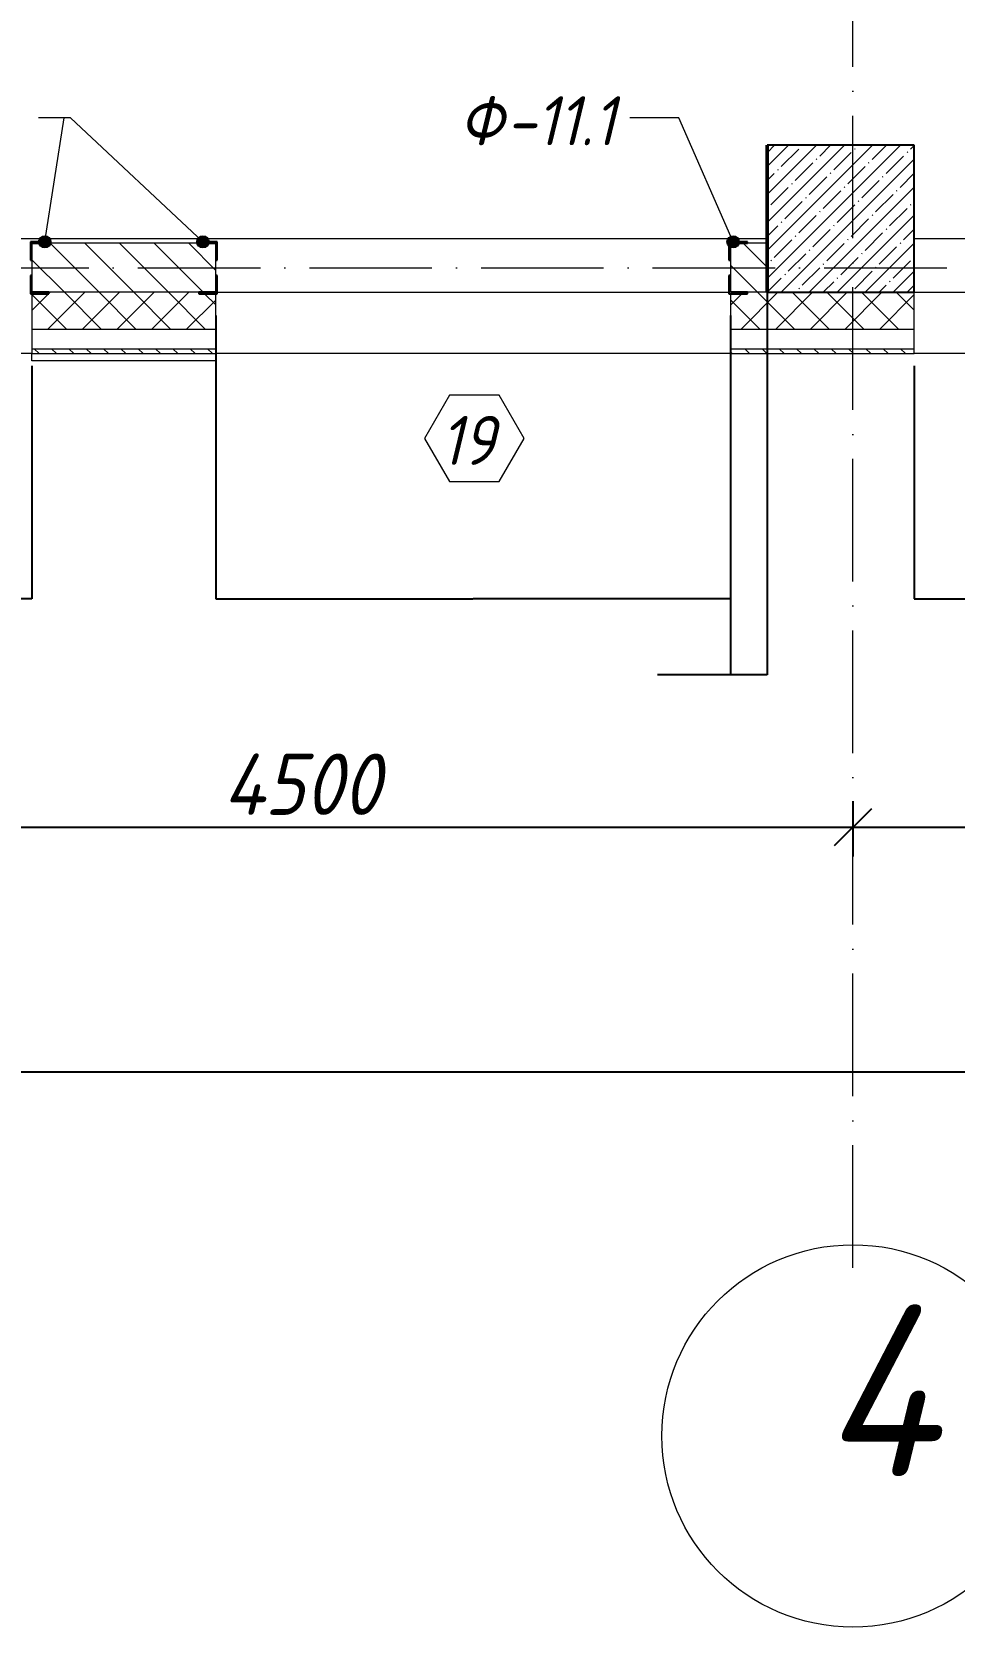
# Model space of a CAD drawing. Header units: millimetres. Extents: x 12986 to 523328, y -9759 to 30092.
# Drawn here: x 71157 to 74919, y -5546 to 963 of the extents above; entities that cross this region are included whole.
import ezdxf

# ---------------------------------------------------------------- set-up
doc = ezdxf.new("R2010")
doc.units = ezdxf.units.MM
doc.linetypes.add('50_200_ШТРИХ_1Т_ш5_п1_п1_', pattern=[700.0000000000001, 500.0000000000001, -100, 0, -100])
for name, color, linetype, lineweight in [('A-ANNO-DIMS', 7, 'Continuous', 9), ('A-DETL-1', 7, 'Continuous', 50), ('A-GENM-1', 7, 'Continuous', 25), ('A-GENM-IDEN', 7, 'Continuous', 9), ('A-GLAZ-IDEN', 7, 'Continuous', 9), ('A-WALL', 7, 'Continuous', 5), ('A-WALL-8', 7, 'Continuous', 9), ('A-WALL-FNSH-1', 7, 'Continuous', 9), ('A-WALL-PATT-1', 7, 'Continuous', 5), ('I-WALL', 7, 'Continuous', 5), ('S-COLS-1', 7, 'Continuous', 5), ('S-COLS-2', 7, 'Continuous', 25), ('Оси', 7, 'Continuous', 9), ('Оси-1', 7, 'Continuous', 20), ('Оси-2', 7, '50_200_ШТРИХ_1Т_ш5_п1_п1_', 9)]:
    doc.layers.add(name, color=color, linetype=linetype, lineweight=lineweight)
for name, color, linetype, lineweight, true_color in [('A-WALL-2', 7, 'Continuous', 13, 0x000000), ('A-WALL-3', 7, 'Continuous', 5, 0x000000), ('A-WALL-PATT-2', 7, 'Continuous', 5, 0xce0000)]:
    doc.layers.add(name, color=color, linetype=linetype, lineweight=lineweight, true_color=true_color)
doc.styles.add('ISOCPEUR_I_1', font='isocpeui.ttf', dxfattribs={"width": 0.9, "height": 249.9999999999997})
doc.styles.add('ISOCPEUR_I_3', font='isocpeui.ttf', dxfattribs={"width": 0.9, "height": 200})
doc.dimstyles.new('ISO-2_5_0_9К_БОЛЬШОЙ__с_подложкой_', dxfattribs={"dimscale": 304.8, "dimtxt": 248.9952939525788, "dimasz": 0.4921259842519685, "dimexe": 0.3937007874015748, "dimexo": 0, "dimgap": 0.1640419947506562, "dimtad": 1, "dimdec": 0, "dimzin": 0, "dimdsep": 46, "dimtxsty": 'ISOCPEUR_I_1', "dimblk1": 'OBLIQUE', "dimblk2": 'OBLIQUE', "dimsah": 1, "dimcen": 0.09, "dimdle": 0.3937007874015748, "dimazin": 0, "dimtfac": 1, "dimtdec": 4, "dimtix": 1, "dimtmove": 0, "dimatfit": 3, "dimfxl": 1, "dimtvp": 1, "dimtfill": 1, "dimtolj": 1, "dimtzin": 0, "dimarcsym": 2})
doc.dimstyles.new('ISO-2_5_0_9К_БОЛЬШОЙ__с_подложкой__2', dxfattribs={"dimscale": 304.8, "dimtxt": 248.9952939525788, "dimasz": 0.4921259842519685, "dimexe": 0.3937007874015748, "dimexo": 0, "dimgap": 0.1640419947506562, "dimtad": 1, "dimdec": 0, "dimzin": 0, "dimdsep": 46, "dimtxsty": 'ISOCPEUR_I_1', "dimblk1": 'OBLIQUE', "dimblk2": 'OBLIQUE', "dimsah": 1, "dimcen": 0.09, "dimdle": 0.3937007874015748, "dimazin": 0, "dimtfac": 1, "dimtdec": 4, "dimtix": 1, "dimtmove": 2, "dimatfit": 3, "dimfxl": 1, "dimtvp": 1, "dimtfill": 1, "dimtolj": 1, "dimtzin": 0, "dimarcsym": 2})
doc.dimstyles.get("Standard").update_dxf_attribs({"dimtxt": 0.18, "dimasz": 0.18, "dimexe": 0.18, "dimexo": 0.0625, "dimgap": 0.09, "dimtad": 0, "dimtih": 1, "dimtoh": 1, "dimdec": 4, "dimzin": 0, "dimdsep": 46, "dimtxsty": 'Standard', "dimcen": 0.09, "dimadec": 0, "dimazin": 0, "dimtfac": 1, "dimtdec": 4, "dimtofl": 0, "dimtmove": 0, "dimatfit": 3, "dimfxl": 1, "dimtolj": 1, "dimtzin": 0, "dimarcsym": 0})

# ---------------------------------------------------------------- blocks, each defined once
blk = doc.blocks.new('Фахверк_СКБ_Уголок - Ф-11_200х2500 h-26914022-АР1_Кладочный план 1 этажа')
at = {"layer": 'A-GENM-1'}
for p, q in [((199.9999999999932, 156.0000000000034), (124.9999999999923, 156.0000000000034)), ((124.9999999999923, 156.0000000000034), (124.9999999999923, 81.00000000000361)), ((130.9999999999933, 81.00000000000361), (130.9999999999933, 150.0000000000029)), ((130.9999999999933, 150.0000000000029), (199.9999999999932, 150.0000000000029)), ((199.9999999999932, 150.0000000000029), (199.9999999999932, 156.0000000000034)), ((124.9999999999923, 81.00000000000361), (130.9999999999933, 81.00000000000361)), ((130.9999999999926, 19.00000000000922), (124.9999999999923, 19.00000000000922)), ((124.9999999999923, 19.00000000000922), (124.9999999999923, -55.99999999999103)), ((130.9999999999926, -49.99999999999053), (130.9999999999926, 19.00000000000922)), ((124.9999999999923, -55.99999999999103), (199.9999999999924, -55.99999999999103)), ((199.9999999999924, -49.99999999999053), (130.9999999999926, -49.99999999999053)), ((199.9999999999924, -55.99999999999103), (199.9999999999924, -49.99999999999053))]:
    blk.add_line(p, q, dxfattribs=at)
blk = doc.blocks.new('Фахверк_СКБ_Уголок - Ф-11_1_200х2500h_крепления в одну сторону-26914072-АР1_Кладочный план 1 этажа')
at = {"layer": 'A-GENM-1'}
for p, q in [((199.9999999999932, 156.0000000000034), (124.9999999999923, 156.0000000000034)), ((124.9999999999923, 156.0000000000034), (124.9999999999923, 81.00000000000361)), ((130.9999999999933, 81.00000000000361), (130.9999999999933, 150.0000000000029)), ((130.9999999999933, 150.0000000000029), (199.9999999999932, 150.0000000000029)), ((199.9999999999932, 150.0000000000029), (199.9999999999932, 156.0000000000034)), ((124.9999999999923, 81.00000000000361), (130.9999999999933, 81.00000000000361)), ((130.9999999999926, 19.00000000000922), (124.9999999999923, 19.00000000000922)), ((124.9999999999923, 19.00000000000922), (124.9999999999923, -55.99999999999103)), ((130.9999999999926, -49.99999999999053), (130.9999999999926, 19.00000000000922)), ((124.9999999999923, -55.99999999999103), (199.9999999999924, -55.99999999999103)), ((199.9999999999924, -49.99999999999053), (130.9999999999926, -49.99999999999053)), ((199.9999999999924, -55.99999999999103), (199.9999999999924, -49.99999999999053))]:
    blk.add_line(p, q, dxfattribs=at)
blk = doc.blocks.new('Ось сетки - Круг_Ø6_00__ISO-2_5_0_9K_ кружки поменьше-23056867-АР1_Кладочный план 1 этажа')
at = {"layer": 'Оси-1'}
blk.add_circle((0, 0), 2.600000000000002, dxfattribs=at)
blk = doc.blocks.new('_Oblique')
at = {"color": 0, "linetype": 'ByBlock', "lineweight": -2}
blk.add_line((-0.5, -0.5), (0.5, 0.5), dxfattribs=at)
blk = doc.blocks.new('DIMBLOCK15-АР1_Кладочный план 1 этажа')
at = {"layer": 'A-ANNO-DIMS', "color": 0, "lineweight": -2, "transparency": 16777216}
for p, q in [((70006.89325042383, -2175.937461244168), (70006.89325042383, -2402.003478422513)), ((74506.89325042385, -2175.937461244183), (74506.89325042385, -2402.003478422513)), ((69886.89325042383, -2282.003478422513), (74626.89325042385, -2282.003478422513))]:
    blk.add_line(p, q, dxfattribs=at)
at = {"layer": 'Defpoints', "color": 0, "transparency": 16777216}
for p in [(70006.89325042383, -2175.937461244168), (74506.89325042385, -2175.937461244183), (74506.89325042385, -2282.003478422513)]:
    blk.add_point(p, dxfattribs=at)
at = {"layer": 'A-ANNO-DIMS', "color": 0, "lineweight": -2, "transparency": 16777216, "xscale": 150, "yscale": 150, "zscale": 150, "rotation": 180}
blk.add_blockref('_Oblique', (70006.89325042383, -2282.003478422513), dxfattribs=at)
at = {"layer": 'A-ANNO-DIMS', "color": 0, "lineweight": -2, "transparency": 16777216, "xscale": 150, "yscale": 150, "zscale": 150}
blk.add_blockref('_Oblique', (74506.89325042385, -2282.003478422513), dxfattribs=at)
at = {"layer": 'A-ANNO-DIMS', "color": 0, "transparency": 16777216, "insert": (72256.89325042383, -2107.003478422513), "char_height": 249.9999999999997, "width": 781.4621533280933, "attachment_point": 5, "style": 'ISOCPEUR_I_1', "bg_fill": 3, "box_fill_scale": 1.1, "bg_fill_color": 256, "bg_fill_true_color": 13158600, "bg_fill_transparency": 0}
blk.add_mtext('\\A1;4500', dxfattribs=at)
blk = doc.blocks.new('DIMBLOCK16-АР1_Кладочный план 1 этажа')
at = {"layer": 'A-ANNO-DIMS', "color": 0, "lineweight": -2, "transparency": 16777216}
for p, q in [((74506.89325042385, -2175.937461244183), (74506.89325042385, -2402.003478422513)), ((76006.89325042383, -2175.937461244187), (76006.89325042383, -2402.003478422513)), ((74386.89325042385, -2282.003478422513), (76126.89325042383, -2282.003478422513))]:
    blk.add_line(p, q, dxfattribs=at)
at = {"layer": 'Defpoints', "color": 0, "transparency": 16777216}
for p in [(74506.89325042385, -2175.937461244183), (76006.89325042383, -2175.937461244187), (76006.89325042383, -2282.003478422513)]:
    blk.add_point(p, dxfattribs=at)
at = {"layer": 'A-ANNO-DIMS', "color": 0, "lineweight": -2, "transparency": 16777216, "xscale": 150, "yscale": 150, "zscale": 150, "rotation": 180}
blk.add_blockref('_Oblique', (74506.89325042385, -2282.003478422513), dxfattribs=at)
at = {"layer": 'A-ANNO-DIMS', "color": 0, "lineweight": -2, "transparency": 16777216, "xscale": 150, "yscale": 150, "zscale": 150}
blk.add_blockref('_Oblique', (76006.89325042383, -2282.003478422513), dxfattribs=at)
at = {"layer": 'A-ANNO-DIMS', "color": 0, "transparency": 16777216, "insert": (75256.89325042383, -2107.003478422513), "char_height": 249.9999999999997, "width": 701.0175198972601, "attachment_point": 5, "style": 'ISOCPEUR_I_1', "bg_fill": 3, "box_fill_scale": 1.1, "bg_fill_color": 256, "bg_fill_true_color": 13158600, "bg_fill_transparency": 0}
blk.add_mtext('\\A1;1500', dxfattribs=at)
blk = doc.blocks.new('DIMBLOCK54-АР1_Кладочный план 1 этажа')
at = {"layer": 'A-ANNO-DIMS', "color": 0, "lineweight": -2, "transparency": 16777216}
for p, q in [((62106.89328478125, -3174.591104927445), (62106.89328478125, -3400.657122105833)), ((187006.893250423, -3174.591104927842), (187006.893250423, -3400.657122105833)), ((61986.89328478125, -3280.657122105833), (122782.6936598567, -3280.657122105833)), ((187126.893250423, -3280.657122105833), (123784.9095689476, -3280.657122105833))]:
    blk.add_line(p, q, dxfattribs=at)
at = {"layer": 'Defpoints', "color": 0, "transparency": 16777216}
for p in [(62106.89328478125, -3174.591104927445), (187006.893250423, -3174.591104927842), (187006.893250423, -3280.657122105833)]:
    blk.add_point(p, dxfattribs=at)
at = {"layer": 'A-ANNO-DIMS', "color": 0, "lineweight": -2, "transparency": 16777216, "xscale": 150, "yscale": 150, "zscale": 150, "rotation": 180}
blk.add_blockref('_Oblique', (62106.89328478125, -3280.657122105833), dxfattribs=at)
at = {"layer": 'A-ANNO-DIMS', "color": 0, "lineweight": -2, "transparency": 16777216, "xscale": 150, "yscale": 150, "zscale": 150}
blk.add_blockref('_Oblique', (187006.893250423, -3280.657122105833), dxfattribs=at)
at = {"layer": 'A-ANNO-DIMS', "color": 0, "transparency": 16777216, "insert": (122732.1812708764, -2904.04318550504), "char_height": 249.9999999999997, "width": 1103.240687051426, "attachment_point": 1, "line_spacing_factor": 1.149209049011902, "style": 'ISOCPEUR_I_1', "bg_fill": 3, "box_fill_scale": 1.1, "bg_fill_color": 256, "bg_fill_true_color": 13158600, "bg_fill_transparency": 0}
blk.add_mtext('\\A1;124900', dxfattribs=at)
blk = doc.blocks.new('DIMBLOCK109-АР1_Кладочный план 1 этажа')
at = {"layer": 'A-ANNO-DIMS', "color": 0, "lineweight": -2, "transparency": 16777216}
for p, q in [((71906.8932972484, -195.1105000016856), (71906.8932972484, -1350.184313338815)), ((74006.8932972484, -195.1105000016923), (74006.8932972484, -1350.184313338815)), ((71907.0732972484, -1350.004313338815), (72956.2032972484, -1350.004313338815)), ((74006.71329724841, -1350.004313338815), (72957.5832972484, -1350.004313338815))]:
    blk.add_line(p, q, dxfattribs=at)
at = {"layer": 'A-ANNO-DIMS', "color": 0, "transparency": 16777216}
for points in [[(71907.0732972484, -1349.974313338815), (71907.0732972484, -1350.034313338815), (71906.8932972484, -1350.004313338815)], [(74006.71329724841, -1349.974313338815), (74006.71329724841, -1350.034313338815), (74006.8932972484, -1350.004313338815)]]:
    blk.add_solid(points, dxfattribs=at)
at = {"layer": 'Defpoints', "color": 0, "transparency": 16777216}
for p in [(71906.8932972484, -195.0480000016856), (74006.8932972484, -195.0480000016923), (74006.8932972484, -1350.004313338815)]:
    blk.add_point(p, dxfattribs=at)
at = {"layer": 'A-ANNO-DIMS', "color": 0, "transparency": 16777216, "insert": (72956.8932972484, -1350.004313338815), "char_height": 0.18, "width": 560.8140159178082, "attachment_point": 5}
blk.add_mtext('\\A1;2100.0000', dxfattribs=at)
blk = doc.blocks.new('DIMBLOCK110-АР1_Кладочный план 1 этажа')
at = {"layer": 'A-ANNO-DIMS', "color": 0, "lineweight": -2, "transparency": 16777216}
for p, q in [((74156.89325042328, -100.0625000017099), (74156.89325042328, -1660.337473429237)), ((74006.8932972484, -195.1105000016923), (74006.8932972484, -1660.337473429237)), ((74006.8932972484, -1660.157473429236), (73709.31233459557, -1660.157473429236)), ((74156.71325042329, -1660.157473429236), (74007.0732972484, -1660.157473429236))]:
    blk.add_line(p, q, dxfattribs=at)
at = {"layer": 'A-ANNO-DIMS', "color": 0, "transparency": 16777216}
for points in [[(74007.0732972484, -1660.127473429236), (74007.0732972484, -1660.187473429236), (74006.8932972484, -1660.157473429236)], [(74156.71325042329, -1660.127473429236), (74156.71325042329, -1660.187473429236), (74156.89325042328, -1660.157473429236)]]:
    blk.add_solid(points, dxfattribs=at)
at = {"layer": 'Defpoints', "color": 0, "transparency": 16777216}
for p in [(74156.89325042328, -100.0000000017099), (74006.8932972484, -195.0480000016923), (74156.89325042328, -1660.157473429236)]:
    blk.add_point(p, dxfattribs=at)
at = {"layer": 'A-ANNO-DIMS', "color": 0, "transparency": 16777216, "insert": (73504.13812387144, -1660.037473429237), "char_height": 0.18, "width": 409.1184214482371, "attachment_point": 1, "line_spacing_factor": 1.149209049011902}
blk.add_mtext('\\A1;150.0000', dxfattribs=at)
blk = doc.blocks.new('AAR_СКБ_Марка_Окна_Перемычка и проем - Марка проема-25443838-АР1_Кладочный план 1 этажа')
at = {"layer": 'A-GLAZ-IDEN'}
for p, q in [((-0.9678758116687644, -0.9840735043145652), (-1.985527685054408, -2.746698253436142)), ((1.067427935102521, -0.9840735043145681), (-0.9678758116687641, -0.9840735043145654)), ((2.085079808488153, -2.746698253436158), (1.067427935102521, -0.9840735043145679)), ((-1.985527685054408, -2.74669825343614), (-0.967875811668773, -4.509323002557723)), ((1.067427935102504, -4.50932300255773), (2.085079808488153, -2.746698253436157)), ((-0.9678758116687729, -4.509323002557723), (1.067427935102504, -4.50932300255773))]:
    blk.add_line(p, q, dxfattribs=at)
blk = doc.blocks.new('DIMBLOCK288-АР1_Кладочный план 1 этажа')
at = {"layer": 'A-ANNO-DIMS', "color": 0, "lineweight": -2, "transparency": 16777216}
for p, q in [((70256.636719728, -400.0625000026278), (70256.636719728, -1350.184313338815)), ((71156.636719728, -400.0625000026307), (71156.636719728, -1350.184313338815)), ((70256.816719728, -1350.004313338815), (70706.006719728, -1350.004313338815)), ((71156.45671972801, -1350.004313338815), (70707.26671972801, -1350.004313338815))]:
    blk.add_line(p, q, dxfattribs=at)
at = {"layer": 'A-ANNO-DIMS', "color": 0, "transparency": 16777216}
for points in [[(70256.816719728, -1349.974313338815), (70256.816719728, -1350.034313338815), (70256.636719728, -1350.004313338815)], [(71156.45671972801, -1349.974313338815), (71156.45671972801, -1350.034313338815), (71156.636719728, -1350.004313338815)]]:
    blk.add_solid(points, dxfattribs=at)
at = {"layer": 'Defpoints', "color": 0, "transparency": 16777216}
for p in [(70256.636719728, -400.0000000026278), (71156.636719728, -400.0000000026307), (71156.636719728, -1350.004313338815)]:
    blk.add_point(p, dxfattribs=at)
at = {"layer": 'A-ANNO-DIMS', "color": 0, "transparency": 16777216, "insert": (70706.636719728, -1350.004313338815), "char_height": 0.18, "width": 455.0867834087132, "attachment_point": 5}
blk.add_mtext('\\A1;900.0000', dxfattribs=at)
blk = doc.blocks.new('DIMBLOCK289-АР1_Кладочный план 1 этажа')
at = {"layer": 'A-ANNO-DIMS', "color": 0, "lineweight": -2, "transparency": 16777216}
for p, q in [((74756.8932504233, -400.0625000026423), (74756.8932504233, -1350.184313338815)), ((76856.8932504233, -400.0625000026491), (76856.8932504233, -1350.184313338815)), ((74757.07325042329, -1350.004313338815), (75806.20325042329, -1350.004313338815)), ((76856.7132504233, -1350.004313338815), (75807.5832504233, -1350.004313338815))]:
    blk.add_line(p, q, dxfattribs=at)
at = {"layer": 'A-ANNO-DIMS', "color": 0, "transparency": 16777216}
for points in [[(74757.07325042329, -1349.974313338815), (74757.07325042329, -1350.034313338815), (74756.8932504233, -1350.004313338815)], [(76856.7132504233, -1349.974313338815), (76856.7132504233, -1350.034313338815), (76856.8932504233, -1350.004313338815)]]:
    blk.add_solid(points, dxfattribs=at)
at = {"layer": 'Defpoints', "color": 0, "transparency": 16777216}
for p in [(74756.8932504233, -400.0000000026423), (76856.8932504233, -400.0000000026491), (76856.8932504233, -1350.004313338815)]:
    blk.add_point(p, dxfattribs=at)
at = {"layer": 'A-ANNO-DIMS', "color": 0, "transparency": 16777216, "insert": (75806.8932504233, -1350.004313338815), "char_height": 0.18, "width": 560.8140159178082, "attachment_point": 5}
blk.add_mtext('\\A1;2100.0000', dxfattribs=at)

msp = doc.modelspace()

# ---------------------------------------------------------------- hatches: boundary and pattern name
at = {"layer": 'A-GENM-IDEN'}
h = msp.add_hatch(color=256, dxfattribs=at)
edge = h.paths.add_edge_path(flags=0)
edge.add_arc((71208.97005306135, 105.9999999983268), 24.99999999999994, 0, 360)
h = msp.add_hatch(color=256, dxfattribs=at)
edge = h.paths.add_edge_path(flags=0)
edge.add_arc((71854.55996391506, 105.9999999983499), 24.99999999999918, 0, 360)
h = msp.add_hatch(color=256, dxfattribs=at)
edge = h.paths.add_edge_path(flags=0)
edge.add_arc((74017.55996391508, 105.9999999983174), 24.99999999999798, 0, 360)
at = {"layer": 'A-WALL-PATT-1'}
h = msp.add_hatch(dxfattribs=at)
h.set_pattern_fill('FP_2', color=256, style=0, pattern_type=2)
h.set_pattern_definition([(45, (61996.89328478048, 0), (-70.71067811865476, 70.71067811865476), []), (135, (61996.89328478048, 0), (-70.71067811865476, -70.71067811865474), [])])
h.paths.add_polyline_path([(137696.8932777582, -250.0000000019183), (137696.8932777582, -100.0000000019264), (136096.893144617, -100.0000000018485), (136096.893144617, -250.000000001849)], flags=0)
h.paths.add_polyline_path([(110156.8933002349, -250.000000001849), (110156.3715611044, -106.0000000017778), (110087.8933002348, -106.0000000017778), (110087.8933002348, -100.0000000017792), (109406.8933002349, -100.0000000017792), (109406.8933002349, -250.0000000017797), (110087.8933002348, -250.0000000018404)], flags=0)
h.paths.add_polyline_path([(129056.8933002348, -250.000000001849), (132656.8932847818, -250.000000001849), (132656.8932847818, -100.0000000018485), (129056.8933002348, -100.0000000018485)], flags=0)
h.paths.add_polyline_path([(118406.8933136091, -250.000000001849), (119156.8932838392, -250.0000000017797), (119156.3715447088, -106.0000000018038), (119087.8932838392, -106.0000000018038), (119087.8932838392, -100.0000000018485), (118406.8933136091, -100.0000000018485)], flags=0)
h.paths.add_polyline_path([(121937.8933025475, -250.000000001849), (122006.8933025475, -250.000000001849), (122006.371563417, -106.0000000018384), (121937.8933025475, -106.0000000018384), (121937.8933025475, -100.0000000018485), (121325.8932838392, -100.0000000018485), (121325.8932838392, -106.0000000018384), (121256.8932838392, -106.0000000018384), (121256.8932838393, -250.000000001849), (121325.8932838392, -250.000000001849)], flags=0)
h.paths.add_polyline_path([(133556.8932847817, -250.000000001849), (134396.893144617, -250.000000001849), (134396.893144617, -100.0000000018485), (133556.8932847818, -100.0000000018485)], flags=0)
h.paths.add_polyline_path([(125706.8933025474, -250.000000001849), (126256.8932667851, -250.000000001849), (126256.3715276547, -106.0000000018384), (126187.8932667851, -106.0000000018384), (126187.8932667851, -100.0000000018485), (125706.8933025474, -100.0000000018485), (125706.8933025474, -106.0000000018384)], flags=0)
h.paths.add_polyline_path([(123606.8933025475, -250.000000001849), (123606.371563417, -106.0000000018211), (123537.8933025475, -106.0000000018211), (123537.8933025475, -100.0000000018485), (122906.8933025475, -100.0000000018485), (122906.8933025475, -250.0000000017797), (123537.8933025475, -250.0000000018404)], flags=0)
h.paths.add_polyline_path([(128156.8933002348, -250.000000001849), (128156.8933002348, -100.0000000018485), (127225.8932667851, -100.0000000018485), (127225.8932667851, -106.0000000018558), (127156.8932667851, -106.0000000018558), (127156.8932667851, -250.000000001849), (127225.8932667851, -250.000000001849)], flags=0)
h.paths.add_polyline_path([(105422.5867171914, -250.0000000017797), (106306.8933002348, -250.0000000017797), (106306.3715611044, -106.0000000017691), (106237.8933002348, -106.0000000017691), (106237.8933002348, -100.0000000017792), (104725.8932659578, -100.0000000017792), (104725.8932659578, -106.0000000017691), (104656.8932659578, -106.0000000017691), (104656.8932659578, -250.0000000017797), (104725.8932659578, -250.0000000017797)], flags=0)
h.paths.add_polyline_path([(114616.1804671914, -250.0000000017797), (115306.8933136091, -250.0000000017797), (115306.3715744787, -106.0000000017865), (115237.8933136091, -106.0000000017865), (115237.8933136091, -100.0000000017792), (113906.8933025475, -100.0000000017792), (113906.8933025475, -250.0000000017797)], flags=0)
h.paths.add_polyline_path([(90293.59326132102, -250.0000000017797), (90306.63673958188, -250.0000000017797), (90306.11500045145, -106.0000000017258), (90237.63673958188, -106.0000000017258), (90237.63673958188, -100.0000000017099), (89375.89323720156, -100.0000000017099), (89375.89323720156, -106.0000000017085), (89306.89323720158, -106.0000000017085), (89306.89323720158, -250.0000000017104), (90237.63673958188, -250.000000001771)], flags=0)
h.paths.add_polyline_path([(102556.8932659578, -250.0000000017797), (102556.3715268273, -106.0000000017605), (102487.8932659578, -106.0000000017605), (102487.8932659578, -100.0000000017792), (102005.8932363097, -100.0000000017792), (102005.8932363097, -106.0000000017691), (101936.8932363097, -106.0000000017691), (101936.8932363097, -250.0000000017797), (102543.8497876969, -250.0000000017797)], flags=0)
h.paths.add_polyline_path([(111056.8933002349, -250.0000000017797), (111806.8933025475, -250.0000000017797), (111806.3715634171, -106.0000000017778), (111737.8933025475, -106.0000000017778), (111737.8933025475, -100.0000000017792), (111125.8933002349, -100.0000000017792), (111125.8933002349, -106.0000000017691), (111056.8933002349, -106.0000000017691)], flags=0)
h.paths.add_polyline_path([(95866.89315112322, -250.0000000017797), (95866.37141199275, -106.0000000017345), (95797.8931511232, -106.0000000017345), (95797.8931511232, -100.0000000017618), (95006.89326364527, -100.0000000017792), (95006.89326364527, -250.0000000017104), (95797.8931511232, -250.000000001771)], flags=0)
h.paths.add_polyline_path([(99086.89326364509, -250.0000000017797), (99086.37152451469, -106.0000000017518), (99017.89326364512, -106.0000000017518), (99017.89326364512, -100.0000000017792), (98035.89315112321, -100.0000000017792), (98035.89315112321, -106.0000000017518), (97966.89315112322, -106.0000000017518), (97966.89315112322, -250.0000000017797), (98035.89315112321, -250.0000000017797)], flags=0)
h.paths.add_polyline_path([(100825.7898421914, -250.0000000017797), (101036.8932363097, -250.0000000017797), (101036.8932363097, -100.0000000017792), (99986.89326364509, -100.0000000017792), (99986.89326364509, -250.0000000017797)], flags=0)
h.paths.add_polyline_path([(88406.89323720164, -250.0000000017104), (88406.37149807111, -106.0000000017172), (88337.89323720156, -106.0000000017172), (88337.89323720156, -100.0000000017099), (87556.89327760041, -100.0000000017099), (87556.89327760041, -250.0000000017104), (88337.89323720156, -250.0000000017104)], flags=0)
h.paths.add_polyline_path([(81356.89338117048, -250.0000000017104), (82706.89332211469, -250.0000000017104), (82706.89332211469, -100.0000000017099), (81425.89338117046, -100.0000000017099), (81425.89338117046, -106.0000000017085), (81356.89338117048, -106.0000000017085)], flags=0)
h.paths.add_polyline_path([(78575.89325042491, -250.0000000017104), (79256.89338117046, -250.0000000017104), (79256.89338117046, -100.0000000017099), (78575.89325042491, -100.0000000017099), (78575.89325042491, -106.0000000016912), (78506.89325042491, -106.0000000016912), (78506.89325042491, -250.0000000017104)], flags=0)
h.paths.add_polyline_path([(92137.89326364527, -250.0000000017104), (92206.89326364527, -250.0000000017104), (92206.37152451483, -106.0000000017258), (92137.89326364527, -106.0000000017258), (92137.89326364527, -100.0000000017099), (91206.63673958188, -100.0000000017099), (91206.63673958188, -250.0000000017104)], flags=0)
h.paths.add_polyline_path([(83606.89332211469, -250.0000000017104), (84756.89327760035, -250.0000000017104), (84756.37153846995, -106.0000000016998), (84687.89327760038, -106.0000000016998), (84687.89327760038, -100.0000000017099), (83675.89332211469, -100.0000000017099), (83675.89332211469, -106.0000000016998), (83606.89332211469, -106.0000000016998)], flags=0)
h.paths.add_polyline_path([(76856.89325042331, -250.0000000017104), (77606.89325042491, -250.0000000016498), (77606.37151129446, -106.0000000016652), (77537.8932504249, -106.0000000016652), (77537.8932504249, -100.0000000017099), (76925.89325042332, -100.0000000017099), (76925.89325042332, -106.0000000016912), (76856.89325042331, -106.0000000016912)], flags=0)
h.paths.add_polyline_path([(65583.68046719136, -250.0000000016498), (65726.89334088654, -250.0000000016498), (65726.89334088654, -100.0000000016405), (61736.89328478158, -100.0000000016405), (61736.89328478158, -250.0000000016498)], flags=0)
h.paths.add_polyline_path([(74006.8932972484, -250.0000000016498), (74756.8932504233, -250.0000000016498), (74756.8932504233, -100.0000000017099), (74075.89329724842, -100.0000000017099), (74075.89329724842, -106.0000000016825), (74006.8932972484, -106.0000000016825)], flags=0)
h.paths.add_polyline_path([(68826.89334088653, -250.0000000016498), (70256.63671972802, -250.0000000016498), (70256.63671972802, -100.0000000016405), (68895.89334088653, -100.0000000016405), (68895.89334088653, -106.0000000016738), (68826.89334088653, -106.0000000016738)], flags=0)
h.paths.add_polyline_path([(71906.8932972484, -250.0000000016498), (71906.37155811797, -106.0000000016478), (71837.8932972484, -106.0000000016478), (71837.8932972484, -100.0000000016405), (71225.63671972803, -100.0000000016405), (71225.63671972803, -106.0000000016652), (71156.63671972803, -106.0000000016652), (71156.63671972803, -250.0000000016498), (71712.74296719136, -250.0000000016498)], flags=0)
h = msp.add_hatch(dxfattribs=at)
h.set_pattern_fill('FP_18', color=256, style=0, pattern_type=2)
h.set_pattern_definition([(135, (61996.89328478048, 0), (-35.35533905932738, -35.35533905932737), [])])
h.paths.add_polyline_path([(137926.8932777582, -350.0000000018956), (137926.8932777582, -330.0000000019088), (136096.893144617, -330.0000000019088), (136096.893144617, -350.0000000018956), (137846.8932777582, -350.0000000018956)], flags=0)
h.paths.add_polyline_path([(134396.893144617, -350.0000000018956), (134396.893144617, -330.0000000018308), (133556.8932847818, -330.0000000019088), (133556.8932847818, -350.0000000018956)], flags=0)
h.paths.add_polyline_path([(132656.8932847818, -350.0000000018956), (132656.8932847818, -330.0000000018308), (129056.8933002348, -330.0000000018308), (129056.8933002348, -350.0000000018263), (129938.8367171914, -350.0000000018436)], flags=0)
h.paths.add_polyline_path([(114616.1804671914, -350.0000000018263), (115306.8933136091, -350.0000000018263), (115306.8933136091, -330.0000000018308), (113906.8933025475, -330.0000000018308), (113906.8933025475, -350.0000000018263)], flags=0)
h.paths.add_polyline_path([(111806.8933025475, -350.0000000018263), (111806.8933025475, -330.0000000018308), (111056.8933002349, -330.0000000018308), (111056.8933002349, -350.0000000018263), (111551.6492171914, -350.0000000018263)], flags=0)
h.paths.add_polyline_path([(119156.8932838392, -350.0000000018263), (119156.8932838392, -330.0000000018308), (118406.8933136091, -330.0000000018308), (118406.8933136091, -350.0000000018263)], flags=0)
h.paths.add_polyline_path([(110156.8933002349, -350.0000000018263), (110156.8933002349, -330.0000000017615), (109406.8933002349, -330.0000000017615), (109406.8933002349, -350.0000000018263)], flags=0)
h.paths.add_polyline_path([(128156.8933002348, -350.0000000018263), (128156.8933002348, -330.0000000018308), (127156.8932667851, -330.0000000018308), (127156.8932667851, -350.0000000018263)], flags=0)
h.paths.add_polyline_path([(122006.8933025475, -350.0000000018263), (122006.8933025475, -330.0000000018308), (121256.8932838392, -330.0000000018308), (121256.8932838392, -350.0000000018263)], flags=0)
h.paths.add_polyline_path([(123606.8933025475, -350.0000000018263), (123606.8933025475, -330.0000000018308), (122906.8933025475, -330.0000000018308), (122906.8933025475, -350.0000000018263)], flags=0)
h.paths.add_polyline_path([(126256.8932667851, -350.0000000018263), (126256.8932667851, -330.0000000018308), (125706.8933025474, -330.0000000018308), (125706.8933025474, -350.0000000018263)], flags=0)
h.paths.add_polyline_path([(100825.7898421914, -350.000000001757), (101036.8932363097, -350.000000001757), (101036.8932363097, -330.0000000017615), (99986.89326364509, -330.0000000017615), (99986.89326364509, -350.000000001757)], flags=0)
h.paths.add_polyline_path([(101936.8932363097, -350.000000001757), (102556.8932659578, -350.000000001757), (102556.8932659578, -330.0000000017615), (101936.8932363097, -330.0000000017615)], flags=0)
h.paths.add_polyline_path([(97966.89315112322, -350.000000001757), (99086.89326364509, -350.000000001757), (99086.89326364509, -330.0000000017615), (97966.89315112322, -330.0000000017615)], flags=0)
h.paths.add_polyline_path([(95006.89326364527, -350.000000001757), (95866.89315112322, -350.000000001757), (95866.89315112322, -330.0000000017615), (95006.89326364527, -330.0000000017615)], flags=0)
h.paths.add_polyline_path([(104656.8932659578, -350.000000001757), (106306.8933002348, -350.000000001757), (106306.8933002348, -330.0000000017615), (104656.8932659578, -330.0000000017615)], flags=0)
h.paths.add_polyline_path([(90099.93046719136, -350.000000001757), (90306.63673958188, -350.000000001757), (90306.63673958188, -330.0000000017615), (89306.89323720158, -330.0000000017615), (89306.89323720158, -350.000000001757)], flags=0)
h.paths.add_polyline_path([(92206.89326364527, -350.000000001757), (92206.89326364527, -330.0000000017615), (91206.63673958188, -330.0000000016922), (91206.63673958188, -350.000000001757)], flags=0)
h.paths.add_polyline_path([(87556.89327760041, -350.000000001757), (88406.89323720157, -350.000000001757), (88406.89323720164, -330.0000000016922), (87556.89327760041, -330.0000000016922)], flags=0)
h.paths.add_polyline_path([(74756.8932504233, -350.0000000016877), (74756.8932504233, -330.0000000016922), (74006.8932972484, -330.0000000016922), (74006.8932972484, -350.0000000016877)], flags=0)
h.paths.add_polyline_path([(84756.89327760041, -350.0000000016877), (84756.89327760035, -330.0000000017615), (83606.89332211469, -330.0000000016922), (83606.89332211469, -350.0000000016877), (83970.86796719136, -350.0000000016877)], flags=0)
h.paths.add_polyline_path([(68826.89334088653, -350.0000000016877), (70256.63671972802, -350.0000000016877), (70256.63671972802, -330.0000000016922), (68826.89334088653, -330.0000000016229)], flags=0)
h.paths.add_polyline_path([(71156.63671972803, -350.0000000016877), (71906.8932972484, -350.0000000016877), (71906.89329724848, -330.0000000016229), (71156.63671972803, -330.0000000016922)], flags=0)
h.paths.add_polyline_path([(77606.89325042491, -350.0000000016877), (77606.89325042491, -330.0000000016922), (76856.89325042331, -330.0000000016922), (76856.89325042331, -350.0000000016877)], flags=0)
h.paths.add_polyline_path([(79256.89338117046, -350.0000000016877), (79256.89338117046, -330.0000000016922), (78506.89325042491, -330.0000000016922), (78506.89325042491, -350.0000000016877)], flags=0)
h.paths.add_polyline_path([(81356.89338117048, -350.0000000016877), (82706.89332211469, -350.0000000016877), (82706.89332211469, -330.0000000016922), (81356.89338117048, -330.0000000016922)], flags=0)
h.paths.add_polyline_path([(65583.68046719136, -350.0000000016184), (65726.89334088654, -350.0000000016184), (65726.89334088654, -330.0000000016229), (61636.89328478154, -330.0000000016229), (61636.89328478154, -350.0000000016184)], flags=0)
at = {"layer": 'A-WALL-PATT-2'}
h = msp.add_hatch(dxfattribs=at)
h.set_pattern_fill('FP_3', color=256, style=0, pattern_type=2)
h.set_pattern_definition([(135, (61996.89328478048, 0), (-70.71067811865476, -70.71067811865474), [])])
h.paths.add_polyline_path([(81556.89338117032, -100.0000000017099), (82706.89332211469, -100.0000000017099), (82706.89332211469, 99.99999999831398), (81356.89338117048, 99.99999999831398), (81356.89338117048, -100.0000000016839), (81425.89338117046, -100.0000000017099)], flags=0)
h.paths.add_polyline_path([(76856.89325042331, -100.0000000017099), (77606.89325042491, -100.0000000017099), (77606.89325042491, 99.99999999831398), (76856.89325042331, 99.99999999831398), (76856.89325042331, -31.00000000169089)], flags=0)
h.paths.add_polyline_path([(90306.63673958188, -100.0000000017099), (90306.63673958188, 99.99999999824468), (89306.89323720158, 99.99999999824468), (89306.89323720158, -100.0000000017099), (90237.63673958188, -100.0000000017099)], flags=0)
h.paths.add_polyline_path([(74075.89329724842, -100.0000000017099), (74156.8932504233, -100.0000000017099), (74156.8932504233, 99.99999999831398), (74006.8932972484, 99.99999999831398), (74006.8932972484, -100.0000000017099)], flags=0)
h.paths.add_polyline_path([(78656.89324758686, -100.0000000017099), (78656.89324758686, 99.99999999831398), (78506.89325042491, 99.99999999831398), (78506.89325042491, -100.0000000016752), (78575.89325042491, -100.0000000017099)], flags=0)
h.paths.add_polyline_path([(88406.89323720157, -100.0000000017099), (88406.89323720157, 99.99999999824468), (88156.89327760041, 99.99999999824468), (88156.89327760041, -100.0000000017099), (88337.89323720156, -100.0000000017099)], flags=0)
h.paths.add_polyline_path([(71906.8932972484, -100.0000000017099), (71906.8932972484, 99.99999999831398), (71156.63671972803, 99.99999999831398), (71156.63671972803, -100.0000000016405), (71837.8932972484, -100.0000000017012)], flags=0)
h.paths.add_polyline_path([(83675.89332211469, -100.0000000017099), (83906.89326364521, -100.0000000017099), (83906.89326364521, 99.99999999831398), (83606.89332211469, 99.99999999831398), (83606.89332211469, -100.0000000017099)], flags=0)
h.paths.add_polyline_path([(84506.89326364521, -100.0000000017099), (84756.89327760041, -100.0000000017099), (84756.89327760041, 99.99999999831398), (84506.89326364521, 99.99999999831398)], flags=0)
h.paths.add_polyline_path([(69656.89325040775, -100.0000000016405), (69656.89325040775, 99.99999999831398), (68826.89334088653, 99.99999999831398), (68826.89334088653, -100.0000000016405), (68895.89334088653, -100.0000000016405)], flags=0)
at = {"layer": 'S-COLS-1'}
h = msp.add_hatch(dxfattribs=at)
h.set_pattern_fill('FP_1', color=256, style=0, pattern_type=2)
h.set_pattern_definition([(45, (61996.89328478048, 0), (-57.02462636878913, 57.02462636878913), []), (45, (62053.91828478048, 0), (-57.02462636878913, 57.02462636878913), [100.806, -20.161, 3.353, -16.808])])
h.paths.add_polyline_path([(74156.8932504233, -100.0000000017099), (74756.8932504233, -100.0000000016405), (74756.8932504233, 499.9999999982924), (74156.8932504233, 499.9999999982924), (74156.8932504233, 99.99999999831398)], flags=0)

# ---------------------------------------------------------------- linework, layer by layer
at = {"layer": 'A-DETL-1'}
for p, q in [((74156.89325042328, 499.9999999982924), (74156.89325042328, 99.99999999831398)), ((74156.89325042328, 99.99999999831398), (74156.89325042328, -100.0000000017099))]:
    msp.add_line(p, q, dxfattribs=at)
at = {"layer": 'A-GENM-IDEN'}
for p, q in [((71313.74618340383, 612.3866986817029), (71183.01211157753, 612.3866986817029)), ((71288.92988682701, 612.386698681703), (71183.01211157753, 612.3866986817029)), ((71208.97005306135, 105.9999999983268), (71288.92988682701, 612.386698681703)), ((71854.55996391506, 105.9999999983499), (71313.74618340383, 612.3866986817029)), ((73795.88048788492, 612.3866986817034), (73596.99683368366, 612.3866986817034)), ((74017.55996391508, 105.9999999983174), (73795.88048788492, 612.3866986817034))]:
    msp.add_line(p, q, dxfattribs=at)
for centre, radius in [((71208.97005306135, 105.9999999983268), 24.99999999999994), ((71854.55996391506, 105.9999999983499), 24.99999999999918), ((74017.55996391508, 105.9999999983174), 24.99999999999798)]:
    msp.add_circle(centre, radius, dxfattribs=at)
at = {"layer": 'A-WALL'}
for p, q in [((71837.8932972484, -100.0000000016405), (71225.63671972802, -100.0000000016405)), ((71912.8932972484, -100.0000000016719), (74000.8932972484, -100.0000000016786)), ((74156.89325042328, -100.0000000017099), (74075.8932972484, -100.0000000017099)), ((74756.89325042331, -100.0000000016811), (76850.89325042331, -100.0000000016879)), ((71156.636719728, -350.0000000016695), (70256.636719728, -350.0000000016665)), ((74006.8932972484, -350.0000000016786), (71906.8932972484, -350.0000000016719)), ((76856.8932504233, -350.0000000016879), (74756.89325042331, -350.0000000016811))]:
    msp.add_line(p, q, dxfattribs=at)
at = {"layer": 'A-WALL-2'}
for p, q in [((71837.8932972484, 99.99999999831398), (71225.63671972802, 99.99999999831398)), ((74156.89325042328, 99.99999999831398), (74075.8932972484, 99.99999999831398)), ((71156.63671972802, 30.99999999833345), (71156.63671972802, -31.00000000166001)), ((71906.89329724839, -31.00000000164407), (71906.89329724839, 30.99999999834984)), ((74006.8932972484, 30.99999999831596), (74006.8932972484, -31.00000000167796))]:
    msp.add_line(p, q, dxfattribs=at)
at = {"layer": 'A-WALL-3'}
msp.add_line((74156.89325042328, -100.0000000017099), (74156.89325042328, 99.99999999831398), dxfattribs=at)
at = {"layer": 'A-WALL-8'}
for p, q in [((71156.63671972802, -106.0000000016609), (71156.63671972802, -330.0000000016922)), ((71906.89329724839, -330.0000000016229), (71906.89329724839, -106.000000001644)), ((74006.8932972484, -106.0000000016793), (74006.8932972484, -330.0000000016922)), ((74756.89325042328, -100.0000000017099), (74156.89325042328, -100.0000000017099)), ((74756.89325042328, -330.0000000016922), (74756.89325042328, -100.0000000017099)), ((71156.63671972802, -250.0000000016411), (71906.89329724839, -250.0000000016411)), ((74006.8932972484, -250.0000000016411), (74756.89325042328, -250.0000000016411)), ((71156.63671972802, -330.0000000016922), (71906.89329724846, -330.0000000016229)), ((74006.8932972484, -330.0000000016922), (74756.89325042328, -330.0000000016922))]:
    msp.add_line(p, q, dxfattribs=at)
at = {"layer": 'A-WALL-FNSH-1'}
for p, q in [((71156.63671972802, -330.0000000016922), (71156.63671972802, -350.0000000016877)), ((71156.63671972802, -350.0000000016877), (71906.89329724839, -350.0000000016877)), ((71906.89329724839, -350.0000000016877), (71906.89329724839, -330.0000000016229)), ((74006.8932972484, -330.0000000016922), (74006.8932972484, -350.0000000016877)), ((74006.8932972484, -350.0000000016877), (74756.89325042328, -350.0000000016877)), ((74756.89325042328, -350.0000000016877), (74756.89325042328, -330.0000000016922))]:
    msp.add_line(p, q, dxfattribs=at)
at = {"layer": 'I-WALL'}
for p, q in [((70256.89325040774, 119.9999999983342), (74156.89325042328, 119.9999999983216)), ((74756.89325042328, 119.9999999983197), (78656.89324758686, 119.9999999983071)), ((71156.636719728, -380.0000000016465), (71156.636719728, -350.0000000016465)), ((71906.6366893789, -380.0000000016537), (71156.636719728, -380.0000000016465)), ((71906.6366893789, -380.0000000016537), (71906.6366893789, -350.0000000016537))]:
    msp.add_line(p, q, dxfattribs=at)
at = {"layer": 'S-COLS-2'}
for p, q in [((74756.89325042328, 499.9999999982924), (74156.89325042328, 499.9999999982924)), ((74756.89325042328, -100.0000000016405), (74756.89325042328, 499.9999999982924)), ((74156.89325042328, -100.0000000017099), (74756.89325042328, -100.0000000016405))]:
    msp.add_line(p, q, dxfattribs=at)
at = {"layer": 'Оси-2'}
for p, q in [((74506.89325042383, -4080.000000001677), (74506.89325042395, 28636.94316106637)), ((57586.89328478155, -2.642016903582707e-09), (187948.5213125124, -3.0631423513162e-09))]:
    msp.add_line(p, q, dxfattribs=at)

# ---------------------------------------------------------------- block references
at = {"layer": 'A-GENM-1'}
for name, p in [('Фахверк_СКБ_Уголок - Ф-11_200х2500 h-26914022-АР1_Кладочный план 1 этажа', (71025.63671972802, -50.00000000167622)), ('Фахверк_СКБ_Уголок - Ф-11_1_200х2500h_крепления в одну сторону-26914072-АР1_Кладочный план 1 этажа', (73875.89329724842, -50.00000000168562))]:
    msp.add_blockref(name, p, dxfattribs=at)
at = {"layer": 'A-GENM-1', "rotation": 180}
msp.add_blockref('Фахверк_СКБ_Уголок - Ф-11_200х2500 h-26914022-АР1_Кладочный план 1 этажа', (72037.89329724839, 49.99999999835778), dxfattribs=at)
at = {"layer": 'A-GLAZ-IDEN', "xscale": 99.99999999999993, "yscale": 99.99999999999993, "zscale": 99.99999999999993}
msp.add_blockref('AAR_СКБ_Марка_Окна_Перемычка и проем - Марка проема-25443838-АР1_Кладочный план 1 этажа', (72956.89329724839, -421.4090704372063), dxfattribs=at)
at = {"layer": 'Оси-1', "xscale": 300, "yscale": 300, "zscale": 99.99999999999993}
msp.add_blockref('Ось сетки - Круг_Ø6_00__ISO-2_5_0_9K_ кружки поменьше-23056867-АР1_Кладочный план 1 этажа', (74506.89325042383, -4766.00000000335), dxfattribs=at)

# ---------------------------------------------------------------- texts
at = {"layer": 'A-GENM-IDEN', "char_height": 199.9999999999998, "attachment_point": 1, "style": 'ISOCPEUR_I_3'}
for s, insert, width in [('\\fISOCPEUR|b0|i1|c204|p34|;\\W.9;Ф', (72899.9667451881, 700.0012820150365), 230.8859999999998), ('-11.1', (73090.4667451881, 700.0012820150365), 577.2149999999995)]:
    msp.add_mtext(s, dxfattribs=dict(at, insert=insert, width=width))
at = {"layer": 'A-GLAZ-IDEN', "insert": (72822.99477045576, -604.0504447505883), "char_height": 199.9999999999998, "width": 274.1771249999998, "attachment_point": 1, "style": 'ISOCPEUR_I_3'}
msp.add_mtext('19', dxfattribs=at)
at = {"layer": 'Оси', "insert": (74376.21493090688, -4231.225351242585), "char_height": 700, "width": 223.6708124999998, "attachment_point": 1, "style": 'ISOCPEUR_I_1'}
msp.add_mtext('\\fISOCPEUR|b0|i1|c204|p34|;\\W.9;4', dxfattribs=at)

# ---------------------------------------------------------------- dimensions: what is measured, and where the dimension line sits
at = {"layer": 'A-ANNO-DIMS'}
dim = msp.add_linear_dim(base=(74156.89325042328, -1660.157473429236), p1=(74006.8932972484, -195.0480000016923), p2=(74156.89325042328, -100.0000000017099), angle=8.685037361369368e-14, dimstyle='Standard', dxfattribs=at)
dim.commit()
dim.dimension.update_dxf_attribs({"geometry": 'DIMBLOCK110-АР1_Кладочный план 1 этажа', "text_midpoint": (73708.69733459556, -1660.157473429236), "dimtype": 160})
for base, p1, p2, picture, middle in [((74006.8932972484, -1350.004313338815), (71906.8932972484, -195.0480000016856), (74006.8932972484, -195.0480000016923), 'DIMBLOCK109-АР1_Кладочный план 1 этажа', (72956.8932972484, -1350.004313338815)), ((71156.636719728, -1350.004313338815), (70256.636719728, -400.0000000026278), (71156.636719728, -400.0000000026307), 'DIMBLOCK288-АР1_Кладочный план 1 этажа', (70706.636719728, -1350.004313338815)), ((76856.8932504233, -1350.004313338815), (74756.8932504233, -400.0000000026423), (76856.8932504233, -400.0000000026491), 'DIMBLOCK289-АР1_Кладочный план 1 этажа', (75806.8932504233, -1350.004313338815))]:
    dim = msp.add_linear_dim(base=base, p1=p1, p2=p2, dimstyle='Standard', dxfattribs=at)
    dim.commit()
    dim.dimension.update_dxf_attribs({"geometry": picture, "text_midpoint": middle})

# ---------------------------------------------------------------- next in the draw order: dimensions: what is measured, and where the dimension line sits
dim = msp.add_linear_dim(base=(74506.89325042385, -2282.003478422513), p1=(70006.89325042383, -2175.937461244168), p2=(74506.89325042385, -2175.937461244183), dimstyle='ISO-2_5_0_9К_БОЛЬШОЙ__с_подложкой_', override={"dimpost": '<>', "dimfxl": 4500.000000000015}, dxfattribs=at)
dim.commit()
dim.dimension.update_dxf_attribs({"geometry": 'DIMBLOCK15-АР1_Кладочный план 1 этажа', "text_midpoint": (72256.89325042383, -2107.003478422513)})
dim = msp.add_linear_dim(base=(187006.893250423, -3280.657122105833), p1=(62106.89328478125, -3174.591104927445), p2=(187006.893250423, -3174.591104927842), dimstyle='ISO-2_5_0_9К_БОЛЬШОЙ__с_подложкой__2', override={"dimpost": '<>', "dimfxl": 124899.9999656418}, dxfattribs=at)
dim.commit()
dim.dimension.update_dxf_attribs({"geometry": 'DIMBLOCK54-АР1_Кладочный план 1 этажа', "text_midpoint": (123283.8016144022, -3070.709852171707), "dimtype": 160})

# ---------------------------------------------------------------- next in the draw order: dimensions: what is measured, and where the dimension line sits
dim = msp.add_linear_dim(base=(76006.89325042383, -2282.003478422513), p1=(74506.89325042385, -2175.937461244183), p2=(76006.89325042383, -2175.937461244187), dimstyle='ISO-2_5_0_9К_БОЛЬШОЙ__с_подложкой_', override={"dimpost": '<>', "dimfxl": 1499.999999999985}, dxfattribs=at)
dim.commit()
dim.dimension.update_dxf_attribs({"geometry": 'DIMBLOCK16-АР1_Кладочный план 1 этажа', "text_midpoint": (75256.89325042383, -2107.003478422513)})

doc.saveas('drawing.dxf')
